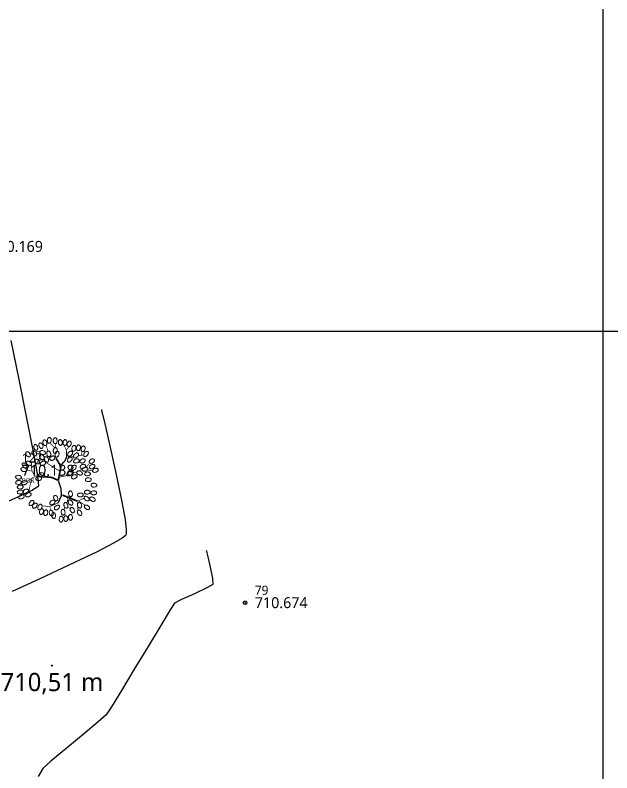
# Model space of a CAD drawing. Header units: metres. Extents: x 429510 to 429857, y 4467140 to 4467333.
# Drawn here: x 429670.66 to 429690.28, y 4467225.48 to 4467250.38 of the extents above; entities that cross this region are included whole.
import ezdxf

# ---------------------------------------------------------------- set-up
doc = ezdxf.new("R2010")
doc.units = ezdxf.units.M
doc.header["$LTSCALE"] = 4
doc.header["$PDMODE"] = 32
doc.header["$PDSIZE"] = 0.12
for name, color, linetype in [('C-ETIQ', 7, 'Continuous'), ('C-MARC', 7, 'Continuous'), ('C-PUNTOS', 7, 'Continuous'), ('C-SUPE-ETIQ_Puntos', 92, 'Continuous'), ('Cuadricula Coordenadas', 5, 'Continuous')]:
    doc.layers.add(name, color=color, linetype=linetype)
doc.layers.add('C-SUPE_CurvasNivel', color=42, linetype='Continuous', true_color=0xb38600)
doc.layers.add('TB-ARBOL', color=94, linetype='Continuous', true_color=0x03a003)
doc.styles.get("Standard").update_dxf_attribs({"font": 'segoeuil.ttf'})
doc.styles.add('Trial_standard', font='segoeuisl.ttf')

# ---------------------------------------------------------------- blocks, each defined once
blk = doc.blocks.new('*U24')
at = {"layer": 'TB-ARBOL', "color": 84, "lineweight": 0, "true_color": 0x369720}
for points in [[(-1.057, 1.833, 0.139214), (-1.025, 1.857, 0.107097), (-1.004, 1.904, 0.080118), (-1, 1.964, 0.082766), (-1.016, 2.021, 0.067841), (-1.047, 2.077, 0.080118), (-1.086, 2.114, 0.107097), (-1.134, 2.134, 0.139214), (-1.174, 2.13, 0.139214), (-1.205, 2.106, 0.107097), (-1.227, 2.059, 0.080118), (-1.23, 2.005, 0.067841), (-1.215, 1.943, 0.067841), (-1.184, 1.887, 0.080118), (-1.145, 1.849, 0.107097), (-1.097, 1.829, 0.139214)], [(-0.855, 1.99, 0.139214), (-0.82, 2.01, 0.107097), (-0.794, 2.054, 0.080118), (-0.783, 2.113, 0.082766), (-0.791, 2.171, 0.067841), (-0.816, 2.23, 0.080118), (-0.85, 2.272, 0.107097), (-0.895, 2.298, 0.139214), (-0.935, 2.299, 0.139214), (-0.97, 2.278, 0.107097), (-0.997, 2.234, 0.080118), (-1.006, 2.181, 0.067841), (-0.999, 2.117, 0.067841), (-0.974, 2.058, 0.080118), (-0.94, 2.016, 0.107097), (-0.895, 1.991, 0.139214)], [(-0.674, 2.118, 0.139214), (-0.634, 2.125, 0.107097), (-0.594, 2.157, 0.080118), (-0.563, 2.209, 0.082766), (-0.551, 2.266, 0.067841), (-0.552, 2.33, 0.080118), (-0.57, 2.381, 0.107097), (-0.603, 2.421, 0.139214), (-0.64, 2.436, 0.139214), (-0.68, 2.429, 0.107097), (-0.72, 2.397, 0.080118), (-0.748, 2.35, 0.067841), (-0.763, 2.288, 0.067841), (-0.761, 2.224, 0.080118), (-0.744, 2.173, 0.107097), (-0.711, 2.133, 0.139214)], [(-0.325, 2.099, 0.139214), (-0.287, 2.112, 0.107097), (-0.252, 2.15, 0.080118), (-0.23, 2.207, 0.082766), (-0.228, 2.265, 0.067841), (-0.241, 2.328, 0.080118), (-0.266, 2.376, 0.107097), (-0.306, 2.409, 0.139214), (-0.345, 2.417, 0.139214), (-0.382, 2.404, 0.107097), (-0.417, 2.366, 0.080118), (-0.437, 2.315, 0.067841), (-0.441, 2.251, 0.067841), (-0.429, 2.189, 0.080118), (-0.403, 2.141, 0.107097), (-0.364, 2.107, 0.139214)], [(-0.056, 2.318, 0.139214), (-0.094, 2.306, 0.107097), (-0.13, 2.269, 0.080118), (-0.154, 2.213, 0.082766), (-0.158, 2.155, 0.067841), (-0.147, 2.092, 0.080118), (-0.123, 2.044, 0.107097), (-0.084, 2.009, 0.139214), (-0.046, 1.999, 0.139214), (-0.008, 2.012, 0.107097), (0.028, 2.049, 0.080118), (0.049, 2.099, 0.067841), (0.056, 2.162, 0.067841), (0.045, 2.225, 0.080118), (0.021, 2.274, 0.107097), (-0.017, 2.309, 0.139214)], [(0.221, 2.316, 0.139214), (0.181, 2.309, 0.107097), (0.141, 2.276, 0.080118), (0.111, 2.224, 0.082766), (0.1, 2.166, 0.067841), (0.103, 2.102, 0.080118), (0.122, 2.051, 0.107097), (0.156, 2.012, 0.139214), (0.193, 1.998, 0.139214), (0.232, 2.006, 0.107097), (0.273, 2.038, 0.080118), (0.299, 2.086, 0.067841), (0.313, 2.148, 0.067841), (0.31, 2.212, 0.080118), (0.292, 2.263, 0.107097), (0.258, 2.302, 0.139214)], [(0.478, 2.236, 0.139214), (0.438, 2.236, 0.107097), (0.392, 2.212, 0.080118), (0.353, 2.167, 0.082766), (0.331, 2.113, 0.067841), (0.322, 2.049, 0.080118), (0.33, 1.995, 0.107097), (0.356, 1.951, 0.139214), (0.389, 1.93, 0.139214), (0.429, 1.929, 0.107097), (0.475, 1.954, 0.080118), (0.511, 1.995, 0.067841), (0.536, 2.053, 0.067841), (0.546, 2.117, 0.080118), (0.538, 2.17, 0.107097), (0.512, 2.215, 0.139214)], [(-1.382, 1.443, 0.139214), (-1.359, 1.475, 0.107097), (-1.352, 1.526, 0.080118), (-1.366, 1.585, 0.082766), (-1.397, 1.634, 0.067841), (-1.444, 1.679, 0.080118), (-1.492, 1.703, 0.107097), (-1.543, 1.708, 0.139214), (-1.58, 1.693, 0.139214), (-1.604, 1.661, 0.107097), (-1.611, 1.609, 0.080118), (-1.598, 1.557, 0.067841), (-1.565, 1.502, 0.067841), (-1.519, 1.457, 0.080118), (-1.471, 1.432, 0.107097), (-1.419, 1.427, 0.139214)], [(-1.356, 1.74, 0.139214), (-1.322, 1.761, 0.107097), (-1.296, 1.805, 0.080118), (-1.286, 1.865, 0.082766), (-1.295, 1.922, 0.067841), (-1.321, 1.981, 0.080118), (-1.356, 2.023, 0.107097), (-1.401, 2.047, 0.139214), (-1.441, 2.048, 0.139214), (-1.475, 2.027, 0.107097), (-1.501, 1.982, 0.080118), (-1.51, 1.929, 0.067841), (-1.502, 1.865, 0.067841), (-1.476, 1.806, 0.080118), (-1.441, 1.765, 0.107097), (-1.396, 1.74, 0.139214)], [(-0.868, 1.579, 0.139214), (-0.871, 1.618, 0.107097), (-0.9, 1.662, 0.080118), (-0.948, 1.697, 0.082766), (-1.004, 1.714, 0.067841), (-1.068, 1.718, 0.080118), (-1.121, 1.705, 0.107097), (-1.163, 1.675, 0.139214), (-1.181, 1.639, 0.139214), (-1.178, 1.599, 0.107097), (-1.15, 1.556, 0.080118), (-1.106, 1.524, 0.067841), (-1.045, 1.504, 0.067841), (-0.981, 1.5, 0.080118), (-0.928, 1.513, 0.107097), (-0.886, 1.543, 0.139214)], [(-0.726, 1.692, 0.139214), (-0.761, 1.672, 0.107097), (-0.789, 1.629, 0.080118), (-0.8, 1.57, 0.082766), (-0.792, 1.512, 0.067841), (-0.769, 1.452, 0.080118), (-0.735, 1.41, 0.107097), (-0.69, 1.384, 0.139214), (-0.65, 1.382, 0.139214), (-0.616, 1.402, 0.107097), (-0.588, 1.446, 0.080118), (-0.578, 1.499, 0.067841), (-0.585, 1.563, 0.067841), (-0.608, 1.622, 0.080118), (-0.642, 1.665, 0.107097), (-0.686, 1.691, 0.139214)], [(-0.313, 1.879, 0.139214), (-0.352, 1.873, 0.107097), (-0.394, 1.843, 0.080118), (-0.426, 1.792, 0.082766), (-0.44, 1.735, 0.067841), (-0.44, 1.671, 0.080118), (-0.424, 1.619, 0.107097), (-0.392, 1.579, 0.139214), (-0.355, 1.563, 0.139214), (-0.315, 1.569, 0.107097), (-0.274, 1.599, 0.080118), (-0.245, 1.645, 0.067841), (-0.228, 1.707, 0.067841), (-0.228, 1.771, 0.080118), (-0.244, 1.823, 0.107097), (-0.276, 1.863, 0.139214)], [(-0.195, 1.671, 0.139214), (-0.235, 1.67, 0.107097), (-0.28, 1.644, 0.080118), (-0.317, 1.597, 0.082766), (-0.337, 1.542, 0.067841), (-0.344, 1.478, 0.080118), (-0.333, 1.425, 0.107097), (-0.306, 1.381, 0.139214), (-0.271, 1.361, 0.139214), (-0.231, 1.363, 0.107097), (-0.186, 1.389, 0.080118), (-0.152, 1.431, 0.067841), (-0.129, 1.491, 0.067841), (-0.122, 1.555, 0.080118), (-0.133, 1.608, 0.107097), (-0.16, 1.651, 0.139214)], [(0.589, 1.659, 0.139214), (0.553, 1.677, 0.107097), (0.502, 1.676, 0.080118), (0.446, 1.653, 0.082766), (0.402, 1.614, 0.067841), (0.366, 1.562, 0.080118), (0.349, 1.51, 0.107097), (0.352, 1.458, 0.139214), (0.373, 1.424, 0.139214), (0.409, 1.406, 0.107097), (0.461, 1.408, 0.080118), (0.511, 1.429, 0.067841), (0.56, 1.469, 0.067841), (0.596, 1.522, 0.080118), (0.613, 1.574, 0.107097), (0.61, 1.625, 0.139214)], [(0.718, 1.993, 0.139214), (0.678, 1.989, 0.107097), (0.635, 1.961, 0.080118), (0.6, 1.912, 0.082766), (0.582, 1.856, 0.067841), (0.579, 1.793, 0.080118), (0.592, 1.74, 0.107097), (0.621, 1.698, 0.139214), (0.657, 1.679, 0.139214), (0.697, 1.683, 0.107097), (0.74, 1.711, 0.080118), (0.772, 1.755, 0.067841), (0.793, 1.816, 0.067841), (0.796, 1.88, 0.080118), (0.783, 1.932, 0.107097), (0.754, 1.975, 0.139214)], [(0.971, 2.026, 0.139214), (0.931, 2.023, 0.107097), (0.888, 1.995, 0.080118), (0.852, 1.946, 0.082766), (0.835, 1.89, 0.067841), (0.832, 1.826, 0.080118), (0.845, 1.773, 0.107097), (0.874, 1.731, 0.139214), (0.91, 1.713, 0.139214), (0.95, 1.716, 0.107097), (0.993, 1.744, 0.080118), (1.025, 1.789, 0.067841), (1.045, 1.849, 0.067841), (1.049, 1.913, 0.080118), (1.036, 1.966, 0.107097), (1.007, 2.008, 0.139214)], [(1.244, 1.966, 0.139214), (1.204, 1.967, 0.107097), (1.158, 1.944, 0.080118), (1.117, 1.9, 0.082766), (1.094, 1.846, 0.067841), (1.083, 1.783, 0.080118), (1.09, 1.729, 0.107097), (1.115, 1.684, 0.139214), (1.149, 1.662, 0.139214), (1.189, 1.661, 0.107097), (1.235, 1.684, 0.080118), (1.271, 1.724, 0.067841), (1.298, 1.782, 0.067841), (1.309, 1.845, 0.080118), (1.302, 1.899, 0.107097), (1.277, 1.944, 0.139214)], [(1.456, 1.659, 0.139214), (1.419, 1.674, 0.107097), (1.368, 1.669, 0.080118), (1.314, 1.641, 0.082766), (1.274, 1.6, 0.067841), (1.241, 1.544, 0.080118), (1.229, 1.492, 0.107097), (1.236, 1.44, 0.139214), (1.259, 1.408, 0.139214), (1.296, 1.393, 0.107097), (1.348, 1.398, 0.080118), (1.396, 1.423, 0.067841), (1.442, 1.468, 0.067841), (1.474, 1.523, 0.080118), (1.487, 1.576, 0.107097), (1.48, 1.627, 0.139214)], [(-1.726, 1.388, 0.139214), (-1.702, 1.42, 0.107097), (-1.694, 1.471, 0.080118), (-1.706, 1.53, 0.082766), (-1.736, 1.58, 0.067841), (-1.781, 1.625, 0.080118), (-1.829, 1.651, 0.107097), (-1.88, 1.657, 0.139214), (-1.918, 1.643, 0.139214), (-1.942, 1.611, 0.107097), (-1.95, 1.56, 0.080118), (-1.939, 1.507, 0.067841), (-1.907, 1.451, 0.067841), (-1.862, 1.406, 0.080118), (-1.815, 1.38, 0.107097), (-1.763, 1.373, 0.139214)], [(-1.207, 1.019, 0.139214), (-1.191, 1.055, 0.107097), (-1.195, 1.107, 0.080118), (-1.221, 1.161, 0.082766), (-1.261, 1.203, 0.067841), (-1.315, 1.237, 0.080118), (-1.368, 1.251, 0.107097), (-1.419, 1.246, 0.139214), (-1.452, 1.223, 0.139214), (-1.468, 1.187, 0.107097), (-1.465, 1.135, 0.080118), (-1.441, 1.086, 0.067841), (-1.398, 1.039, 0.067841), (-1.344, 1.005, 0.080118), (-1.292, 0.991, 0.107097), (-1.24, 0.996, 0.139214)], [(-1.16, 1.484, 0.139214), (-1.184, 1.452, 0.107097), (-1.19, 1.401, 0.080118), (-1.176, 1.342, 0.082766), (-1.144, 1.293, 0.067841), (-1.098, 1.249, 0.080118), (-1.049, 1.225, 0.107097), (-0.998, 1.22, 0.139214), (-0.961, 1.235, 0.139214), (-0.938, 1.268, 0.107097), (-0.931, 1.319, 0.080118), (-0.944, 1.372, 0.067841), (-0.977, 1.427, 0.067841), (-1.024, 1.471, 0.080118), (-1.072, 1.495, 0.107097), (-1.124, 1.5, 0.139214)], [(-0.867, 1.379, 0.139214), (-0.899, 1.354, 0.107097), (-0.92, 1.307, 0.080118), (-0.923, 1.247, 0.082766), (-0.908, 1.191, 0.067841), (-0.876, 1.135, 0.080118), (-0.837, 1.098, 0.107097), (-0.789, 1.078, 0.139214), (-0.749, 1.082, 0.139214), (-0.717, 1.107, 0.107097), (-0.696, 1.154, 0.080118), (-0.693, 1.208, 0.067841), (-0.709, 1.27, 0.067841), (-0.74, 1.326, 0.080118), (-0.78, 1.363, 0.107097), (-0.827, 1.383, 0.139214)], [(-0.351, 1.383, 0.139214), (-0.38, 1.41, 0.107097), (-0.43, 1.425, 0.080118), (-0.49, 1.419, 0.082766), (-0.543, 1.395, 0.067841), (-0.594, 1.355, 0.080118), (-0.625, 1.311, 0.107097), (-0.637, 1.261, 0.139214), (-0.627, 1.222, 0.139214), (-0.598, 1.194, 0.107097), (-0.548, 1.18, 0.080118), (-0.494, 1.185, 0.067841), (-0.435, 1.21, 0.067841), (-0.385, 1.249, 0.080118), (-0.354, 1.294, 0.107097), (-0.341, 1.344, 0.139214)], [(0.573, 1.343, 0.139214), (0.537, 1.361, 0.107097), (0.485, 1.359, 0.080118), (0.43, 1.336, 0.082766), (0.387, 1.297, 0.067841), (0.351, 1.244, 0.080118), (0.334, 1.192, 0.107097), (0.338, 1.14, 0.139214), (0.359, 1.107, 0.139214), (0.395, 1.089, 0.107097), (0.447, 1.091, 0.080118), (0.497, 1.112, 0.067841), (0.546, 1.153, 0.067841), (0.582, 1.206, 0.080118), (0.598, 1.258, 0.107097), (0.594, 1.31, 0.139214)], [(0.923, 1.565, 0.139214), (0.888, 1.584, 0.107097), (0.837, 1.586, 0.080118), (0.78, 1.565, 0.082766), (0.735, 1.529, 0.067841), (0.696, 1.478, 0.080118), (0.677, 1.427, 0.107097), (0.677, 1.375, 0.139214), (0.697, 1.34, 0.139214), (0.731, 1.321, 0.107097), (0.783, 1.319, 0.080118), (0.834, 1.338, 0.067841), (0.885, 1.377, 0.067841), (0.924, 1.427, 0.080118), (0.943, 1.478, 0.107097), (0.943, 1.53, 0.139214)], [(0.986, 1.188, 0.139214), (0.965, 1.222, 0.107097), (0.921, 1.249, 0.080118), (0.862, 1.259, 0.082766), (0.804, 1.249, 0.067841), (0.745, 1.224, 0.080118), (0.704, 1.189, 0.107097), (0.679, 1.144, 0.139214), (0.678, 1.104, 0.139214), (0.699, 1.07, 0.107097), (0.743, 1.043, 0.080118), (0.797, 1.035, 0.067841), (0.861, 1.043, 0.067841), (0.919, 1.068, 0.080118), (0.961, 1.103, 0.107097), (0.986, 1.148, 0.139214)], [(1.309, 1.215, 0.139214), (1.284, 1.246, 0.107097), (1.236, 1.266, 0.080118), (1.176, 1.267, 0.082766), (1.12, 1.25, 0.067841), (1.066, 1.216, 0.080118), (1.029, 1.176, 0.107097), (1.012, 1.127, 0.139214), (1.017, 1.088, 0.139214), (1.042, 1.057, 0.107097), (1.09, 1.037, 0.080118), (1.144, 1.036, 0.067841), (1.206, 1.053, 0.067841), (1.261, 1.087, 0.080118), (1.297, 1.127, 0.107097), (1.315, 1.176, 0.139214)], [(1.807, 1.227, 0.139214), (1.777, 1.254, 0.107097), (1.727, 1.266, 0.080118), (1.667, 1.257, 0.082766), (1.615, 1.231, 0.067841), (1.566, 1.19, 0.080118), (1.537, 1.144, 0.107097), (1.527, 1.093, 0.139214), (1.538, 1.055, 0.139214), (1.568, 1.028, 0.107097), (1.619, 1.016, 0.080118), (1.672, 1.024, 0.067841), (1.731, 1.051, 0.067841), (1.779, 1.092, 0.080118), (1.809, 1.138, 0.107097), (1.819, 1.189, 0.139214)], [(-1.901, 0.786, 0.139214), (-1.879, 0.819, 0.107097), (-1.876, 0.871, 0.080118), (-1.894, 0.928, 0.082766), (-1.928, 0.976, 0.067841), (-1.977, 1.017, 0.080118), (-2.026, 1.039, 0.107097), (-2.078, 1.04, 0.139214), (-2.114, 1.023, 0.139214), (-2.135, 0.989, 0.107097), (-2.139, 0.938, 0.080118), (-2.123, 0.886, 0.067841), (-2.087, 0.833, 0.067841), (-2.038, 0.791, 0.080118), (-1.988, 0.77, 0.107097), (-1.937, 0.768, 0.139214)], [(-1.636, 0.928, 0.139214), (-1.624, 0.966, 0.107097), (-1.633, 1.017, 0.080118), (-1.665, 1.068, 0.082766), (-1.709, 1.106, 0.067841), (-1.767, 1.134, 0.080118), (-1.821, 1.142, 0.107097), (-1.871, 1.131, 0.139214), (-1.902, 1.106, 0.139214), (-1.914, 1.067, 0.107097), (-1.905, 1.017, 0.080118), (-1.876, 0.97, 0.067841), (-1.828, 0.928, 0.067841), (-1.771, 0.9, 0.080118), (-1.717, 0.891, 0.107097), (-1.667, 0.902, 0.139214)], [(-0.87, 1.096, 0.139214), (-0.899, 1.124, 0.107097), (-0.948, 1.138, 0.080118), (-1.009, 1.133, 0.082766), (-1.062, 1.109, 0.067841), (-1.113, 1.07, 0.080118), (-1.144, 1.026, 0.107097), (-1.157, 0.976, 0.139214), (-1.147, 0.937, 0.139214), (-1.118, 0.909, 0.107097), (-1.069, 0.895, 0.080118), (-1.015, 0.9, 0.067841), (-0.955, 0.924, 0.067841), (-0.905, 0.963, 0.080118), (-0.873, 1.007, 0.107097), (-0.861, 1.057, 0.139214)], [(0.761, 0.915, 0.107097), (0.71, 0.916, 0.080118), (0.653, 0.896, 0.082766), (0.608, 0.859, 0.067841), (0.569, 0.808, 0.080118), (0.55, 0.757, 0.107097), (0.551, 0.706, 0.139214), (0.57, 0.671, 0.139214), (0.605, 0.651, 0.107097), (0.657, 0.65, 0.080118), (0.708, 0.669, 0.067841), (0.759, 0.707, 0.067841), (0.797, 0.758, 0.080118), (0.816, 0.809, 0.107097), (0.816, 0.861, 0.139214), (0.796, 0.896, 0.139214)], [(1.205, 0.967, 0.082766), (1.148, 0.955, 0.067841), (1.09, 0.926, 0.080118), (1.05, 0.889, 0.107097), (1.028, 0.842, 0.139214), (1.03, 0.803, 0.139214), (1.053, 0.769, 0.107097), (1.098, 0.746, 0.080118), (1.152, 0.74, 0.067841), (1.215, 0.752, 0.067841), (1.273, 0.78, 0.080118), (1.312, 0.817, 0.107097), (1.335, 0.864, 0.139214), (1.333, 0.904, 0.139214), (1.31, 0.937, 0.107097), (1.264, 0.961, 0.080118)], [(1.628, 0.724, 0.080118), (1.682, 0.726, 0.067841), (1.743, 0.748, 0.067841), (1.795, 0.785, 0.080118), (1.828, 0.828, 0.107097), (1.843, 0.877, 0.139214), (1.835, 0.916, 0.139214), (1.808, 0.945, 0.107097), (1.759, 0.962, 0.080118), (1.699, 0.959, 0.082766), (1.644, 0.938, 0.067841), (1.592, 0.901, 0.080118), (1.558, 0.858, 0.107097), (1.544, 0.809, 0.139214), (1.552, 0.77, 0.139214), (1.579, 0.74, 0.107097)], [(-1.902, 0.631, 0.139214), (-1.901, 0.671, 0.107097), (-1.926, 0.716, 0.080118), (-1.971, 0.756, 0.082766), (-2.025, 0.778, 0.067841), (-2.089, 0.787, 0.080118), (-2.142, 0.779, 0.107097), (-2.187, 0.753, 0.139214), (-2.208, 0.719, 0.139214), (-2.208, 0.679, 0.107097), (-2.184, 0.633, 0.080118), (-2.143, 0.598, 0.067841), (-2.084, 0.572, 0.067841), (-2.021, 0.563, 0.080118), (-1.967, 0.571, 0.107097), (-1.923, 0.597, 0.139214)], [(-1.245, 0.391, 0.139214), (-1.233, 0.353, 0.107097), (-1.196, 0.317, 0.080118), (-1.14, 0.294, 0.082766), (-1.082, 0.29, 0.067841), (-1.019, 0.301, 0.080118), (-0.97, 0.325, 0.107097), (-0.936, 0.363, 0.139214), (-0.926, 0.402, 0.139214), (-0.938, 0.44, 0.107097), (-0.975, 0.476, 0.080118), (-1.026, 0.497, 0.067841), (-1.089, 0.504, 0.067841), (-1.152, 0.493, 0.080118), (-1.201, 0.469, 0.107097), (-1.235, 0.43, 0.139214)], [(0.566, 0.551, 0.107097), (0.517, 0.566, 0.080118), (0.456, 0.562, 0.082766), (0.403, 0.539, 0.067841), (0.351, 0.501, 0.080118), (0.319, 0.457, 0.107097), (0.306, 0.407, 0.139214), (0.315, 0.368, 0.139214), (0.343, 0.34, 0.107097), (0.392, 0.325, 0.080118), (0.446, 0.329, 0.067841), (0.506, 0.352, 0.067841), (0.557, 0.39, 0.080118), (0.59, 0.434, 0.107097), (0.603, 0.483, 0.139214), (0.594, 0.522, 0.139214)], [(1.151, 0.432, 0.139214), (1.155, 0.472, 0.107097), (1.136, 0.519, 0.080118), (1.095, 0.563, 0.082766), (1.043, 0.591, 0.067841), (0.981, 0.607, 0.080118), (0.927, 0.605, 0.107097), (0.88, 0.584, 0.139214), (0.855, 0.552, 0.139214), (0.851, 0.512, 0.107097), (0.87, 0.464, 0.080118), (0.907, 0.425, 0.067841), (0.963, 0.393, 0.067841), (1.025, 0.377, 0.080118), (1.079, 0.379, 0.107097), (1.126, 0.4, 0.139214)], [(1.199, 0.601, 0.080118), (1.251, 0.586, 0.067841), (1.315, 0.587, 0.067841), (1.376, 0.605, 0.080118), (1.422, 0.635, 0.107097), (1.451, 0.677, 0.139214), (1.456, 0.717, 0.139214), (1.44, 0.753, 0.107097), (1.399, 0.784, 0.080118), (1.341, 0.801, 0.082766), (1.283, 0.798, 0.067841), (1.221, 0.78, 0.080118), (1.176, 0.75, 0.107097), (1.146, 0.708, 0.139214), (1.141, 0.668, 0.139214), (1.158, 0.632, 0.107097)], [(1.38, 0.339, 0.067841), (1.443, 0.333, 0.067841), (1.507, 0.343, 0.080118), (1.555, 0.368, 0.107097), (1.59, 0.406, 0.139214), (1.599, 0.445, 0.139214), (1.587, 0.483, 0.107097), (1.55, 0.519, 0.080118), (1.495, 0.542, 0.082766), (1.436, 0.546, 0.067841), (1.373, 0.536, 0.080118), (1.325, 0.511, 0.107097), (1.29, 0.473, 0.139214), (1.28, 0.434, 0.139214), (1.293, 0.396, 0.107097), (1.33, 0.36, 0.080118)], [(2.022, 0.686, 0.139214), (1.999, 0.719, 0.107097), (1.953, 0.743, 0.080118), (1.893, 0.75, 0.082766), (1.836, 0.737, 0.067841), (1.779, 0.709, 0.080118), (1.739, 0.672, 0.107097), (1.717, 0.625, 0.139214), (1.719, 0.585, 0.139214), (1.742, 0.552, 0.107097), (1.787, 0.528, 0.080118), (1.841, 0.522, 0.067841), (1.904, 0.534, 0.067841), (1.962, 0.563, 0.080118), (2.001, 0.6, 0.107097), (2.023, 0.646, 0.139214)], [(-2.188, 0.227, 0.139214), (-2.192, 0.267, 0.107097), (-2.221, 0.31, 0.080118), (-2.27, 0.344, 0.082766), (-2.326, 0.361, 0.067841), (-2.39, 0.363, 0.080118), (-2.443, 0.35, 0.107097), (-2.485, 0.32, 0.139214), (-2.502, 0.284, 0.139214), (-2.498, 0.244, 0.107097), (-2.47, 0.201, 0.080118), (-2.425, 0.17, 0.067841), (-2.365, 0.15, 0.067841), (-2.301, 0.147, 0.080118), (-2.248, 0.161, 0.107097), (-2.206, 0.191, 0.139214)], [(-2.496, -0.042, 0.139214), (-2.482, -0.079, 0.107097), (-2.443, -0.114, 0.080118), (-2.386, -0.134, 0.082766), (-2.328, -0.136, 0.067841), (-2.265, -0.122, 0.080118), (-2.218, -0.095, 0.107097), (-2.185, -0.055, 0.139214), (-2.178, -0.016, 0.139214), (-2.192, 0.021, 0.107097), (-2.23, 0.055, 0.080118), (-2.281, 0.074, 0.067841), (-2.345, 0.078, 0.067841), (-2.408, 0.064, 0.080118), (-2.455, 0.037, 0.107097), (-2.488, -0.003, 0.139214)], [(-2.178, -0.084, 0.139214), (-2.157, -0.118, 0.107097), (-2.113, -0.144, 0.080118), (-2.053, -0.154, 0.082766), (-1.996, -0.145, 0.067841), (-1.937, -0.12, 0.080118), (-1.895, -0.085, 0.107097), (-1.871, -0.04, 0.139214), (-1.87, 0, 0.139214), (-1.891, 0.035, 0.107097), (-1.935, 0.061, 0.080118), (-1.989, 0.07, 0.067841), (-2.052, 0.061, 0.067841), (-2.111, 0.036, 0.080118), (-2.153, 0.001, 0.107097), (-2.177, -0.044, 0.139214)], [(-1.398, 0.163, 0.139214), (-1.383, 0.126, 0.107097), (-1.343, 0.093, 0.080118), (-1.285, 0.075, 0.082766), (-1.227, 0.076, 0.067841), (-1.165, 0.092, 0.080118), (-1.119, 0.121, 0.107097), (-1.088, 0.162, 0.139214), (-1.082, 0.201, 0.139214), (-1.097, 0.238, 0.107097), (-1.137, 0.271, 0.080118), (-1.189, 0.287, 0.067841), (-1.253, 0.288, 0.067841), (-1.315, 0.272, 0.080118), (-1.361, 0.243, 0.107097), (-1.392, 0.202, 0.139214)], [(0.86, 0.345, 0.139214), (0.834, 0.376, 0.107097), (0.787, 0.396, 0.080118), (0.726, 0.397, 0.082766), (0.671, 0.379, 0.067841), (0.616, 0.346, 0.080118), (0.58, 0.305, 0.107097), (0.562, 0.257, 0.139214), (0.567, 0.217, 0.139214), (0.593, 0.186, 0.107097), (0.64, 0.167, 0.080118), (0.695, 0.166, 0.067841), (0.756, 0.183, 0.067841), (0.811, 0.216, 0.080118), (0.847, 0.257, 0.107097), (0.865, 0.305, 0.139214)], [(1.642, 0.127, 0.139214), (1.629, 0.165, 0.107097), (1.592, 0.201, 0.080118), (1.537, 0.224, 0.082766), (1.479, 0.229, 0.067841), (1.415, 0.218, 0.080118), (1.367, 0.194, 0.107097), (1.332, 0.155, 0.139214), (1.323, 0.116, 0.139214), (1.335, 0.078, 0.107097), (1.372, 0.042, 0.080118), (1.422, 0.021, 0.067841), (1.486, 0.015, 0.067841), (1.549, 0.026, 0.080118), (1.597, 0.05, 0.107097), (1.632, 0.088, 0.139214)], [(-2.411, -0.293, 0.139214), (-2.397, -0.33, 0.107097), (-2.359, -0.364, 0.080118), (-2.302, -0.385, 0.082766), (-2.244, -0.387, 0.067841), (-2.181, -0.373, 0.080118), (-2.134, -0.346, 0.107097), (-2.101, -0.306, 0.139214), (-2.093, -0.267, 0.139214), (-2.107, -0.23, 0.107097), (-2.146, -0.195, 0.080118), (-2.197, -0.177, 0.067841), (-2.261, -0.173, 0.067841), (-2.323, -0.187, 0.080118), (-2.371, -0.214, 0.107097), (-2.403, -0.254, 0.139214)], [(-2.083, -0.586, 0.139214), (-2.055, -0.615, 0.107097), (-2.006, -0.631, 0.080118), (-1.946, -0.627, 0.082766), (-1.892, -0.605, 0.067841), (-1.84, -0.567, 0.080118), (-1.807, -0.524, 0.107097), (-1.793, -0.474, 0.139214), (-1.802, -0.435, 0.139214), (-1.83, -0.407, 0.107097), (-1.879, -0.391, 0.080118), (-1.933, -0.394, 0.067841), (-1.993, -0.417, 0.067841), (-2.045, -0.454, 0.080118), (-2.077, -0.498, 0.107097), (-2.091, -0.547, 0.139214)], [(1.951, -0.174, 0.139214), (1.939, -0.136, 0.107097), (1.902, -0.1, 0.080118), (1.846, -0.077, 0.082766), (1.788, -0.073, 0.067841), (1.725, -0.083, 0.080118), (1.676, -0.108, 0.107097), (1.642, -0.146, 0.139214), (1.632, -0.185, 0.139214), (1.644, -0.223, 0.107097), (1.681, -0.259, 0.080118), (1.732, -0.28, 0.067841), (1.795, -0.286, 0.067841), (1.858, -0.276, 0.080118), (1.907, -0.251, 0.107097), (1.941, -0.213, 0.139214)], [(-2.411, -0.57, 0.139214), (-2.396, -0.607, 0.107097), (-2.356, -0.64, 0.080118), (-2.299, -0.659, 0.082766), (-2.24, -0.659, 0.067841), (-2.178, -0.643, 0.080118), (-2.132, -0.615, 0.107097), (-2.1, -0.574, 0.139214), (-2.094, -0.535, 0.139214), (-2.109, -0.498, 0.107097), (-2.148, -0.465, 0.080118), (-2.2, -0.448, 0.067841), (-2.264, -0.446, 0.067841), (-2.326, -0.461, 0.080118), (-2.372, -0.489, 0.107097), (-2.404, -0.53, 0.139214)], [(-2.32, -0.891, 0.139214), (-2.292, -0.92, 0.107097), (-2.242, -0.935, 0.080118), (-2.182, -0.93, 0.082766), (-2.129, -0.908, 0.067841), (-2.077, -0.869, 0.080118), (-2.045, -0.826, 0.107097), (-2.032, -0.776, 0.139214), (-2.041, -0.737, 0.139214), (-2.069, -0.709, 0.107097), (-2.118, -0.693, 0.080118), (-2.172, -0.697, 0.067841), (-2.232, -0.72, 0.067841), (-2.283, -0.759, 0.080118), (-2.316, -0.803, 0.107097), (-2.329, -0.852, 0.139214)], [(-1.948, -0.776, 0.139214), (-1.921, -0.806, 0.107097), (-1.873, -0.824, 0.080118), (-1.812, -0.822, 0.082766), (-1.758, -0.802, 0.067841), (-1.704, -0.767, 0.080118), (-1.67, -0.725, 0.107097), (-1.654, -0.676, 0.139214), (-1.661, -0.636, 0.139214), (-1.688, -0.607, 0.107097), (-1.736, -0.589, 0.080118), (-1.79, -0.59, 0.067841), (-1.851, -0.61, 0.067841), (-1.904, -0.646, 0.080118), (-1.939, -0.688, 0.107097), (-1.955, -0.737, 0.139214)], [(-0.355, -0.74, 0.139214), (-0.389, -0.762, 0.107097), (-0.413, -0.808, 0.080118), (-0.42, -0.868, 0.082766), (-0.408, -0.925, 0.067841), (-0.38, -0.983, 0.080118), (-0.343, -1.023, 0.107097), (-0.297, -1.045, 0.139214), (-0.257, -1.044, 0.139214), (-0.224, -1.021, 0.107097), (-0.199, -0.976, 0.080118), (-0.193, -0.922, 0.067841), (-0.204, -0.859, 0.067841), (-0.232, -0.801, 0.080118), (-0.269, -0.761, 0.107097), (-0.315, -0.739, 0.139214)], [(0.478, -0.496, 0.139214), (0.442, -0.513, 0.107097), (0.411, -0.555, 0.080118), (0.396, -0.613, 0.082766), (0.399, -0.671, 0.067841), (0.418, -0.732, 0.080118), (0.449, -0.777, 0.107097), (0.491, -0.806, 0.139214), (0.531, -0.811, 0.139214), (0.567, -0.794, 0.107097), (0.598, -0.752, 0.080118), (0.612, -0.7, 0.067841), (0.61, -0.636, 0.067841), (0.591, -0.575, 0.080118), (0.561, -0.53, 0.107097), (0.518, -0.501, 0.139214)], [(1.206, -0.71, 0.139214), (1.194, -0.672, 0.107097), (1.157, -0.636, 0.080118), (1.101, -0.613, 0.082766), (1.043, -0.608, 0.067841), (0.98, -0.619, 0.080118), (0.931, -0.643, 0.107097), (0.897, -0.682, 0.139214), (0.887, -0.721, 0.139214), (0.899, -0.759, 0.107097), (0.936, -0.795, 0.080118), (0.986, -0.816, 0.067841), (1.05, -0.822, 0.067841), (1.113, -0.811, 0.080118), (1.162, -0.787, 0.107097), (1.196, -0.749, 0.139214)], [(1.517, -1.009, 0.139214), (1.531, -0.971, 0.107097), (1.525, -0.92, 0.080118), (1.496, -0.867, 0.082766), (1.453, -0.828, 0.067841), (1.397, -0.797, 0.080118), (1.343, -0.786, 0.107097), (1.293, -0.795, 0.139214), (1.261, -0.819, 0.139214), (1.247, -0.856, 0.107097), (1.253, -0.908, 0.080118), (1.28, -0.955, 0.067841), (1.325, -1, 0.067841), (1.381, -1.031, 0.080118), (1.435, -1.042, 0.107097), (1.486, -1.033, 0.139214)], [(1.585, -0.559, 0.139214), (1.573, -0.521, 0.107097), (1.536, -0.485, 0.080118), (1.481, -0.461, 0.082766), (1.422, -0.457, 0.067841), (1.359, -0.468, 0.080118), (1.311, -0.492, 0.107097), (1.276, -0.531, 0.139214), (1.266, -0.569, 0.139214), (1.279, -0.608, 0.107097), (1.316, -0.644, 0.080118), (1.366, -0.665, 0.067841), (1.429, -0.671, 0.067841), (1.493, -0.66, 0.080118), (1.541, -0.636, 0.107097), (1.576, -0.598, 0.139214)], [(1.851, -1.024, 0.139214), (1.86, -0.985, 0.107097), (1.846, -0.935, 0.080118), (1.811, -0.886, 0.082766), (1.763, -0.853, 0.067841), (1.703, -0.83, 0.080118), (1.649, -0.826, 0.107097), (1.6, -0.841, 0.139214), (1.571, -0.87, 0.139214), (1.562, -0.909, 0.107097), (1.576, -0.959, 0.080118), (1.608, -1.002, 0.067841), (1.659, -1.04, 0.067841), (1.719, -1.064, 0.080118), (1.773, -1.067, 0.107097), (1.823, -1.052, 0.139214)], [(1.937, -0.593, 0.139214), (1.925, -0.555, 0.107097), (1.888, -0.519, 0.080118), (1.832, -0.495, 0.082766), (1.774, -0.491, 0.067841), (1.711, -0.502, 0.080118), (1.662, -0.526, 0.107097), (1.628, -0.565, 0.139214), (1.618, -0.603, 0.139214), (1.63, -0.642, 0.107097), (1.667, -0.678, 0.080118), (1.717, -0.699, 0.067841), (1.781, -0.705, 0.067841), (1.844, -0.694, 0.080118), (1.893, -0.67, 0.107097), (1.927, -0.632, 0.139214)], [(-1.742, -1.271, 0.139214), (-1.707, -1.29, 0.107097), (-1.655, -1.289, 0.080118), (-1.599, -1.267, 0.082766), (-1.555, -1.229, 0.067841), (-1.517, -1.177, 0.080118), (-1.5, -1.126, 0.107097), (-1.502, -1.074, 0.139214), (-1.523, -1.04, 0.139214), (-1.558, -1.021, 0.107097), (-1.61, -1.021, 0.080118), (-1.66, -1.042, 0.067841), (-1.71, -1.082, 0.067841), (-1.747, -1.134, 0.080118), (-1.765, -1.185, 0.107097), (-1.763, -1.237, 0.139214)], [(-1.541, -1.433, 0.139214), (-1.503, -1.447, 0.107097), (-1.452, -1.44, 0.080118), (-1.4, -1.41, 0.082766), (-1.361, -1.366, 0.067841), (-1.331, -1.31, 0.080118), (-1.321, -1.256, 0.107097), (-1.33, -1.206, 0.139214), (-1.355, -1.174, 0.139214), (-1.393, -1.161, 0.107097), (-1.444, -1.168, 0.080118), (-1.491, -1.195, 0.067841), (-1.535, -1.242, 0.067841), (-1.565, -1.298, 0.080118), (-1.575, -1.351, 0.107097), (-1.566, -1.402, 0.139214)], [(-1.22, -1.529, 0.139214), (-1.18, -1.531, 0.107097), (-1.133, -1.509, 0.080118), (-1.092, -1.465, 0.082766), (-1.067, -1.412, 0.067841), (-1.055, -1.349, 0.080118), (-1.061, -1.295, 0.107097), (-1.084, -1.25, 0.139214), (-1.117, -1.227, 0.139214), (-1.157, -1.225, 0.107097), (-1.204, -1.247, 0.080118), (-1.241, -1.286, 0.067841), (-1.27, -1.343, 0.067841), (-1.282, -1.406, 0.080118), (-1.277, -1.46, 0.107097), (-1.253, -1.506, 0.139214)], [(-0.355, -1.031, 0.139214), (-0.387, -1.007, 0.107097), (-0.438, -0.998, 0.080118), (-0.497, -1.01, 0.082766), (-0.547, -1.04, 0.067841), (-0.593, -1.085, 0.080118), (-0.619, -1.132, 0.107097), (-0.626, -1.183, 0.139214), (-0.612, -1.221, 0.139214), (-0.58, -1.245, 0.107097), (-0.53, -1.254, 0.080118), (-0.476, -1.243, 0.067841), (-0.42, -1.212, 0.067841), (-0.374, -1.167, 0.080118), (-0.348, -1.12, 0.107097), (-0.341, -1.069, 0.139214)], [(0.3, -1.436, 0.139214), (0.333, -1.414, 0.107097), (0.358, -1.369, 0.080118), (0.365, -1.309, 0.082766), (0.354, -1.252, 0.067841), (0.326, -1.194, 0.080118), (0.29, -1.154, 0.107097), (0.244, -1.131, 0.139214), (0.204, -1.132, 0.139214), (0.17, -1.154, 0.107097), (0.146, -1.199, 0.080118), (0.139, -1.253, 0.067841), (0.15, -1.316, 0.067841), (0.177, -1.374, 0.080118), (0.214, -1.415, 0.107097), (0.26, -1.437, 0.139214)], [(0.595, -1.264, 0.139214), (0.621, -1.234, 0.107097), (0.631, -1.183, 0.080118), (0.621, -1.124, 0.082766), (0.594, -1.072, 0.067841), (0.551, -1.025, 0.080118), (0.504, -0.997, 0.107097), (0.453, -0.988, 0.139214), (0.415, -1.001, 0.139214), (0.39, -1.031, 0.107097), (0.379, -1.082, 0.080118), (0.388, -1.135, 0.067841), (0.417, -1.193, 0.067841), (0.46, -1.24, 0.080118), (0.506, -1.268, 0.107097), (0.557, -1.277, 0.139214)], [(1.055, -1.433, 0.139214), (1.087, -1.41, 0.107097), (1.111, -1.364, 0.080118), (1.116, -1.304, 0.082766), (1.103, -1.247, 0.067841), (1.073, -1.19, 0.080118), (1.036, -1.151, 0.107097), (0.989, -1.13, 0.139214), (0.949, -1.132, 0.139214), (0.916, -1.155, 0.107097), (0.893, -1.202, 0.080118), (0.888, -1.256, 0.067841), (0.901, -1.318, 0.067841), (0.93, -1.375, 0.080118), (0.968, -1.414, 0.107097), (1.015, -1.436, 0.139214)], [(-1.133, -1.781, 0.139214), (-1.093, -1.782, 0.107097), (-1.047, -1.76, 0.080118), (-1.006, -1.716, 0.082766), (-0.981, -1.663, 0.067841), (-0.97, -1.6, 0.080118), (-0.976, -1.546, 0.107097), (-1, -1.5, 0.139214), (-1.033, -1.478, 0.139214), (-1.073, -1.476, 0.107097), (-1.12, -1.498, 0.080118), (-1.157, -1.538, 0.067841), (-1.185, -1.596, 0.067841), (-1.196, -1.659, 0.080118), (-1.19, -1.713, 0.107097), (-1.166, -1.758, 0.139214)], [(-0.881, -1.843, 0.139214), (-0.841, -1.839, 0.107097), (-0.798, -1.811, 0.080118), (-0.763, -1.761, 0.082766), (-0.747, -1.706, 0.067841), (-0.744, -1.642, 0.080118), (-0.757, -1.589, 0.107097), (-0.787, -1.547, 0.139214), (-0.823, -1.529, 0.139214), (-0.862, -1.533, 0.107097), (-0.906, -1.561, 0.080118), (-0.937, -1.606, 0.067841), (-0.957, -1.666, 0.067841), (-0.96, -1.73, 0.080118), (-0.947, -1.783, 0.107097), (-0.917, -1.825, 0.139214)], [(-0.508, -1.86, 0.139214), (-0.473, -1.84, 0.107097), (-0.446, -1.796, 0.080118), (-0.434, -1.737, 0.082766), (-0.442, -1.679, 0.067841), (-0.465, -1.62, 0.080118), (-0.499, -1.577, 0.107097), (-0.544, -1.551, 0.139214), (-0.584, -1.55, 0.139214), (-0.619, -1.569, 0.107097), (-0.646, -1.613, 0.080118), (-0.656, -1.666, 0.067841), (-0.65, -1.73, 0.067841), (-0.626, -1.79, 0.080118), (-0.592, -1.832, 0.107097), (-0.548, -1.858, 0.139214)], [(-0.115, -1.298, 0.139214), (-0.148, -1.276, 0.107097), (-0.2, -1.271, 0.080118), (-0.258, -1.287, 0.082766), (-0.306, -1.32, 0.067841), (-0.349, -1.368, 0.080118), (-0.372, -1.417, 0.107097), (-0.375, -1.468, 0.139214), (-0.358, -1.505, 0.139214), (-0.325, -1.527, 0.107097), (-0.274, -1.532, 0.080118), (-0.221, -1.518, 0.067841), (-0.167, -1.483, 0.067841), (-0.125, -1.435, 0.080118), (-0.102, -1.386, 0.107097), (-0.098, -1.335, 0.139214)], [(0.119, -1.815, 0.139214), (0.155, -1.799, 0.107097), (0.188, -1.759, 0.080118), (0.205, -1.701, 0.082766), (0.204, -1.643, 0.067841), (0.187, -1.581, 0.080118), (0.158, -1.535, 0.107097), (0.116, -1.504, 0.139214), (0.077, -1.499, 0.139214), (0.04, -1.514, 0.107097), (0.008, -1.555, 0.080118), (-0.008, -1.607, 0.067841), (-0.008, -1.671, 0.067841), (0.009, -1.732, 0.080118), (0.038, -1.778, 0.107097), (0.079, -1.809, 0.139214)], [(0.659, -1.697, 0.139214), (0.691, -1.672, 0.107097), (0.712, -1.625, 0.080118), (0.716, -1.565, 0.082766), (0.7, -1.509, 0.067841), (0.668, -1.453, 0.080118), (0.629, -1.416, 0.107097), (0.581, -1.396, 0.139214), (0.541, -1.4, 0.139214), (0.51, -1.425, 0.107097), (0.488, -1.472, 0.080118), (0.486, -1.526, 0.067841), (0.501, -1.588, 0.067841), (0.533, -1.644, 0.080118), (0.572, -1.681, 0.107097), (0.62, -1.701, 0.139214)], [(1.082, -1.828, 0.139214), (1.11, -1.799, 0.107097), (1.124, -1.749, 0.080118), (1.118, -1.689, 0.082766), (1.094, -1.636, 0.067841), (1.055, -1.586, 0.080118), (1.01, -1.554, 0.107097), (0.96, -1.542, 0.139214), (0.921, -1.552, 0.139214), (0.894, -1.581, 0.107097), (0.88, -1.631, 0.080118), (0.885, -1.685, 0.067841), (0.909, -1.744, 0.067841), (0.949, -1.794, 0.080118), (0.993, -1.825, 0.107097), (1.043, -1.838, 0.139214)], [(1.541, -1.481, 0.139214), (1.553, -1.443, 0.107097), (1.544, -1.392, 0.080118), (1.512, -1.341, 0.082766), (1.467, -1.304, 0.067841), (1.41, -1.276, 0.080118), (1.356, -1.267, 0.107097), (1.306, -1.278, 0.139214), (1.275, -1.304, 0.139214), (1.263, -1.342, 0.107097), (1.272, -1.393, 0.080118), (1.301, -1.439, 0.067841), (1.349, -1.482, 0.067841), (1.406, -1.51, 0.080118), (1.46, -1.518, 0.107097), (1.51, -1.507, 0.139214)], [(-0.394, -1.998, 0.139214), (-0.358, -1.981, 0.107097), (-0.327, -1.94, 0.080118), (-0.31, -1.882, 0.082766), (-0.313, -1.824, 0.067841), (-0.331, -1.763, 0.080118), (-0.361, -1.717, 0.107097), (-0.403, -1.688, 0.139214), (-0.443, -1.683, 0.139214), (-0.479, -1.699, 0.107097), (-0.511, -1.74, 0.080118), (-0.526, -1.793, 0.067841), (-0.524, -1.857, 0.067841), (-0.506, -1.918, 0.080118), (-0.476, -1.963, 0.107097), (-0.434, -1.993, 0.139214)], [(-0.027, -2.196, 0.139214), (0.012, -2.191, 0.107097), (0.055, -2.161, 0.080118), (0.088, -2.111, 0.082766), (0.102, -2.055, 0.067841), (0.103, -1.991, 0.080118), (0.088, -1.938, 0.107097), (0.057, -1.897, 0.139214), (0.021, -1.881, 0.139214), (-0.019, -1.886, 0.107097), (-0.061, -1.916, 0.080118), (-0.091, -1.961, 0.067841), (-0.109, -2.022, 0.067841), (-0.11, -2.086, 0.080118), (-0.095, -2.139, 0.107097), (-0.064, -2.18, 0.139214)], [(0.256, -2.168, 0.139214), (0.294, -2.156, 0.107097), (0.33, -2.119, 0.080118), (0.353, -2.063, 0.082766), (0.358, -2.005, 0.067841), (0.347, -1.942, 0.080118), (0.323, -1.893, 0.107097), (0.284, -1.859, 0.139214), (0.245, -1.849, 0.139214), (0.207, -1.861, 0.107097), (0.171, -1.898, 0.080118), (0.15, -1.948, 0.067841), (0.144, -2.012, 0.067841), (0.155, -2.075, 0.080118), (0.179, -2.124, 0.107097), (0.217, -2.158, 0.139214)], [(0.509, -2.101, 0.139214), (0.547, -2.089, 0.107097), (0.583, -2.052, 0.080118), (0.607, -1.996, 0.082766), (0.611, -1.938, 0.067841), (0.6, -1.875, 0.080118), (0.576, -1.826, 0.107097), (0.538, -1.792, 0.139214), (0.499, -1.782, 0.139214), (0.461, -1.794, 0.107097), (0.425, -1.831, 0.080118), (0.404, -1.881, 0.067841), (0.397, -1.945, 0.067841), (0.408, -2.008, 0.080118), (0.432, -2.057, 0.107097), (0.471, -2.091, 0.139214)]]:
    blk.add_lwpolyline(points, format="xyb", close=True, dxfattribs=at)
at = {"layer": 'TB-ARBOL', "color": 37, "lineweight": 0, "true_color": 0x865b23}
for points, const_width in [([(-0.372, 1.883), (-0.588, 2.099)], 0.0377), ([(-0.325, 1.912), (-0.296, 2.108)], 0.0377), ([(-1.207, 1.667), (-1.376, 1.658)], 0.0377), ([(-0.728, 1.696), (-0.831, 1.986)], 0.0377), ([(0.295, 1.714), (0.163, 1.977)], 0.0377), ([(0.286, 1.771), (0.389, 1.883)], 0.0377), ([(0.286, 1.395), (0.286, 1.714)], 0.0377), ([(-0.165, 0.063), (-0.033, 0.776), (-0.033, 0.907), (-0.137, 1.038), (-0.193, 1.142), (-0.268, 1.254), (-0.306, 1.283)], 0.0944), ([(0.004, 0.917), (0.079, 1.038), (0.173, 1.114), (0.239, 1.236), (0.304, 1.404)], 0.0755), ([(0.37, 1.357), (0.661, 1.386)], 0.0377), ([(0.943, 1.442), (1.196, 1.47)], 0.0377), ([(1.102, 1.48), (1.14, 1.63)], 0.0377), ([(-1.46, 0.335), (-1.601, 0.588), (-1.657, 0.917)], 0.0377), ([(-0.109, 0.607), (-0.813, 1.048), (-0.944, 1.198), (-1.244, 1.189)], 0.0377), ([(1.365, 0.795), (1.506, 0.992)], 0.0377), ([(-1.61, 0.588), (-1.892, 0.654)], 0.0377), ([(0.605, 0.513), (0.708, 0.682)], 0.0377), ([(0.605, 0.513), (0.858, 0.503)], 0.0377), ([(0.99, 0.607), (1.149, 0.719)], 0.0377), ([(1.449, 0.654), (1.693, 0.607)], 0.0377), ([(-1.226, 0.325), (-1.413, 0.325), (-1.892, 0.025)], 0.0377), ([(-1.648, 0.147), (-1.779, -0.557)], 0.0377), ([(-0.944, 0.241), (-1.103, 0.222)], 0.0377), ([(-0.203, 0.1), (-0.503, 0.241), (-0.888, 0.288), (-0.944, 0.288)], 0.0944), ([(-0.156, 0.044), (-0.024, -0.341), (0.013, -0.726), (-0.174, -1.158)], 0.0755), ([(-0.071, 0.269), (0.304, 0.344)], 0.0377), ([(0.07, -0.726), (0.895, -1.054)], 0.0944), ([(-0.174, -1.148), (-0.634, -1.355)], 0.0377), ([(0.314, -0.886), (0.389, -1.017)], 0.0377), ([(0.342, -0.989), (0.314, -1.148)], 0.0377), ([(0.877, -1.111), (0.914, -1.561)], 0.0377), ([(0.895, -1.054), (1.243, -0.886)], 0.0377), ([(0.952, -1.036), (1.271, -1.27)], 0.0377), ([(-0.644, -1.345), (-1.047, -1.308)], 0.0377), ([(-0.625, -1.392), (-0.578, -1.542)], 0.0377), ([(0.201, -1.42), (0.154, -1.514)], 0.0377), ([(0.379, -1.402), (0.492, -1.448)], 0.0377)]:
    blk.add_lwpolyline(points, dxfattribs=dict(at, const_width=const_width))
blk = doc.blocks.new('*U49')
at = {"color": 0, "linetype": 'ByBlock', "lineweight": -2, "transparency": 16777216}
blk.add_point((0, 0), dxfattribs=at)

msp = doc.modelspace()

# ---------------------------------------------------------------- linework, layer by layer
at = {"layer": 'C-MARC', "color": 7, "linetype": 'Continuous', "lineweight": -3}
msp.add_circle((429671.867, 4467229.005, 710.511), 0.015, dxfattribs=at)
at = {"layer": 'C-SUPE_CurvasNivel', "color": 42, "linetype": 'Continuous', "lineweight": -3, "true_color": 0xb38600, "flags": 128}
for points, elevation in [([(429670.157, 4467234.29), (429670.68, 4467234.524), (429671.19, 4467234.763), (429671.441, 4467234.918), (429671.4, 4467235.243), (429671.256, 4467236.036), (429671.041, 4467237.143), (429670.789, 4467238.412), (429670.531, 4467239.691)], 710.2), ([(429673.495, 4467237.424), (429673.502, 4467237.394), (429673.53, 4467237.271), (429673.606, 4467236.949), (429673.749, 4467236.33), (429673.961, 4467235.39), (429674.159, 4467234.442), (429674.271, 4467233.808), (429674.311, 4467233.469), (429674.311, 4467233.332), (429674.301, 4467233.294), (429674.279, 4467233.267), (429674.176, 4467233.191), (429673.894, 4467233.026), (429673.327, 4467232.735), (429672.426, 4467232.301), (429671.452, 4467231.848), (429670.56, 4467231.441)], 710.4), ([(429676.943, 4467232.786), (429676.946, 4467232.772), (429676.961, 4467232.706), (429677.001, 4467232.537), (429677.068, 4467232.237), (429677.142, 4467231.868), (429677.16, 4467231.671), (429676.961, 4467231.556), (429676.55, 4467231.366), (429676.129, 4467231.175), (429675.9, 4467231.055), (429675.756, 4467230.837), (429675.443, 4467230.325), (429675.028, 4467229.637), (429674.575, 4467228.884), (429674.152, 4467228.183), (429673.823, 4467227.647), (429673.654, 4467227.391), (429673.392, 4467227.155), (429672.898, 4467226.744), (429672.326, 4467226.274), (429671.832, 4467225.862), (429671.571, 4467225.626), (429671.411, 4467225.362)], 710.6)]:
    msp.add_lwpolyline(points, dxfattribs=dict(at, elevation=elevation))
at = {"layer": 'Cuadricula Coordenadas', "color": 8, "lineweight": -3}
for p, q in [((429690, 4467149.365), (429690, 4467326.644)), ((429519.62, 4467240), (429711.859, 4467240))]:
    msp.add_line(p, q, dxfattribs=at)

# ---------------------------------------------------------------- block references
at = {"layer": 'C-PUNTOS'}
msp.add_blockref('*U49', (429678.218, 4467231.07, 710.674), dxfattribs=at)
at = {"layer": 'TB-ARBOL', "lineweight": -3, "xscale": 0.6, "yscale": 0.6, "zscale": 0.6}
msp.add_blockref('*U24', (429672.174, 4467235.042), dxfattribs=at)

# ---------------------------------------------------------------- texts
at = {"layer": 'C-ETIQ', "color": 1, "linetype": 'ByBlock', "char_height": 0.36, "attachment_point": 4, "style": 'Trial_standard'}
for s, insert in [('710.169', (429669.835, 4467242.78, 710.169)), ('710.138', (429670.876, 4467235.421, 710.138)), ('710.674', (429678.539, 4467231.07, 710.674))]:
    msp.add_mtext(s, dxfattribs=dict(at, insert=insert))
at = {"layer": 'C-ETIQ', "linetype": 'ByBlock', "style": 'Trial_standard'}
for s, insert, char_height, attachment_point in [('127', (429670.876, 4467235.68, 710.138), 0.3, 7), ('BOR', (429670.876, 4467235.162, 710.138), 0.15, 1), ('79', (429678.539, 4467231.329, 710.674), 0.3, 7)]:
    msp.add_mtext(s, dxfattribs=dict(at, insert=insert, char_height=char_height, attachment_point=attachment_point))
at = {"layer": 'C-SUPE-ETIQ_Puntos', "color": 92, "linetype": 'Continuous', "lineweight": -3, "insert": (429671.867, 4467228.765, 710.511), "char_height": 0.6, "attachment_point": 2}
msp.add_mtext('710,51 m', dxfattribs=at)

doc.saveas('drawing.dxf')
